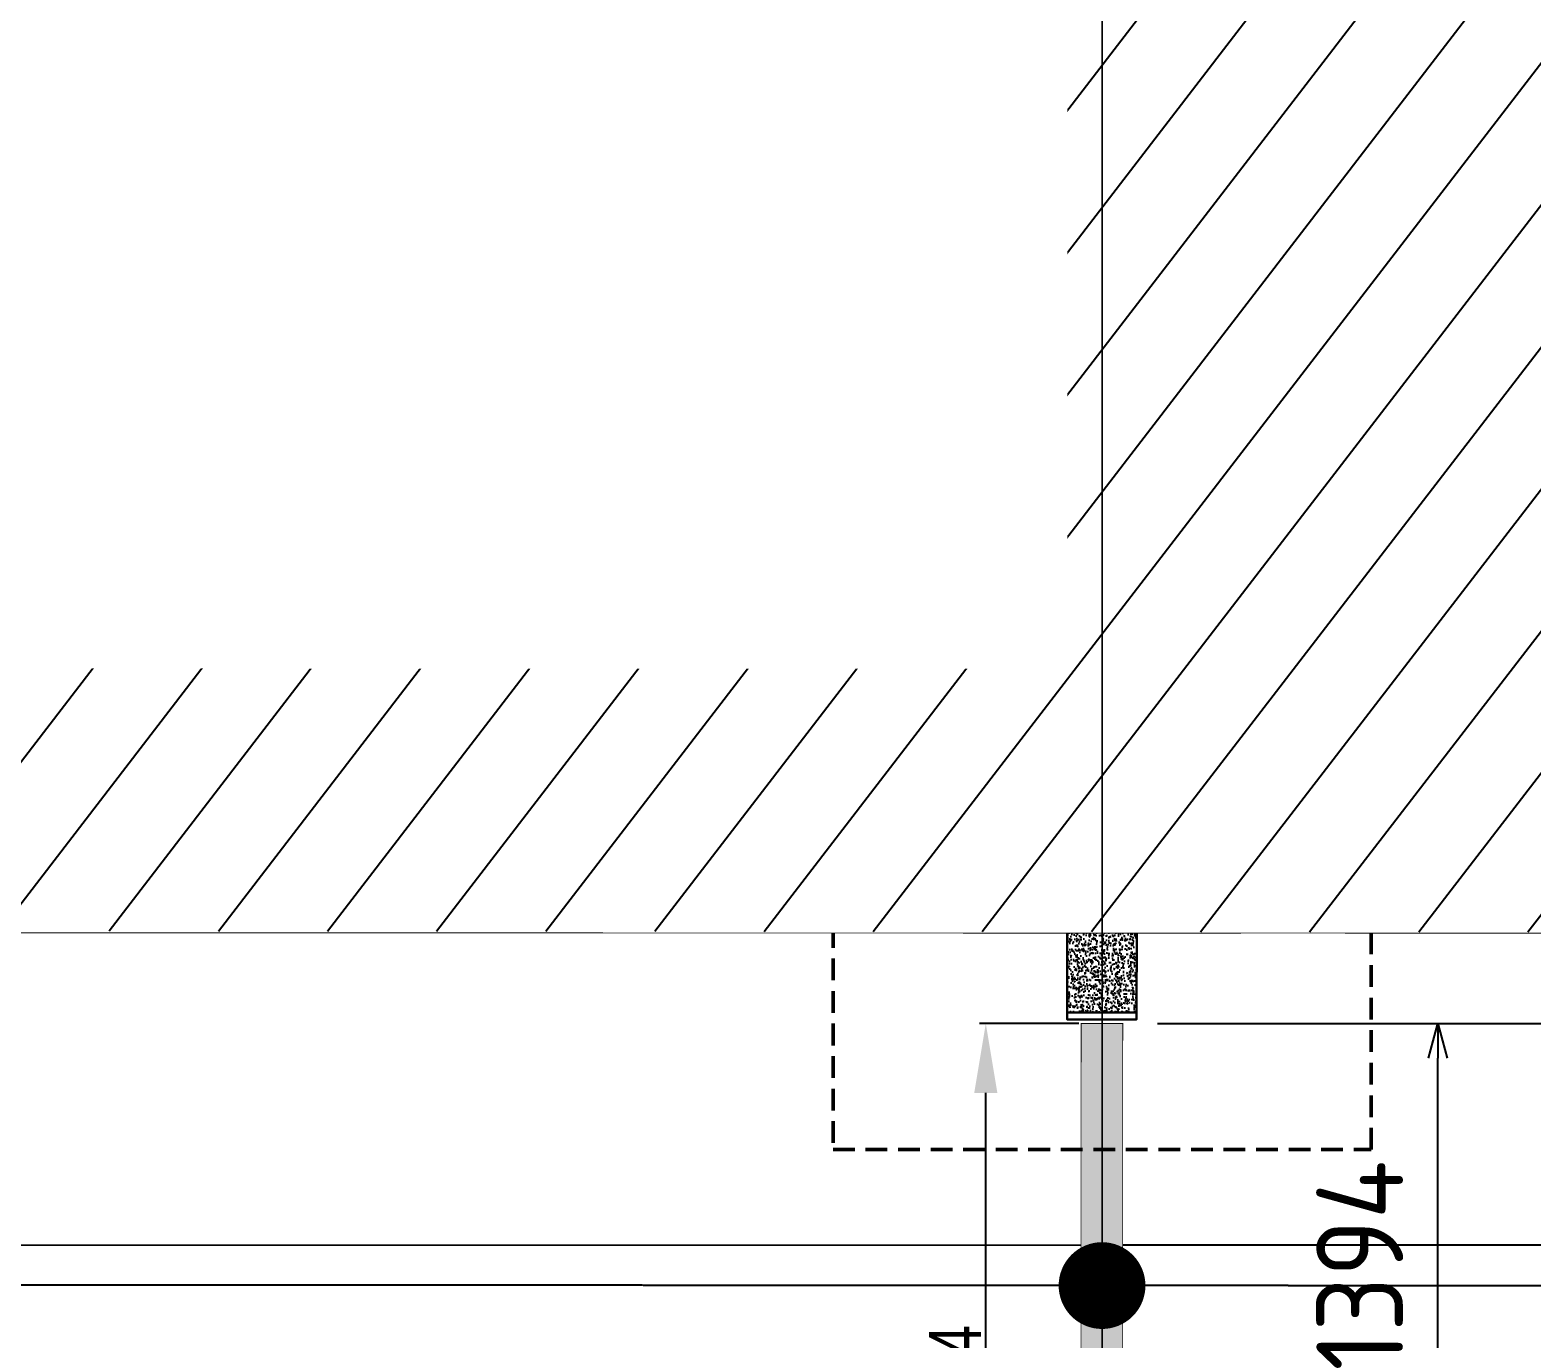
# Model space of a CAD drawing. Header units: centimetres. Extents: x -6122352 to 7132207, y -1694241 to 1947892.
# Drawn here: x 113735 to 118061, y -105113 to -101342 of the extents above; entities that cross this region are included whole.
import ezdxf
from ezdxf.xclip import XClip

# ---------------------------------------------------------------- set-up
doc = ezdxf.new("R2010")
doc.units = ezdxf.units.CM
doc.header["$MEASUREMENT"] = 0
doc.header["$XCLIPFRAME"] = 2
doc.header["$PDMODE"] = 66
doc.header["$PDSIZE"] = 100
doc.linetypes.add('DASHED2', pattern=[0.375, 0.25, -0.125])
for name, color, linetype, lineweight in [('23585-XR-AR-DAMAC PLOT LIMITS$0$1-Mid units', 41, 'Continuous', 5), ('@ Foundations', 4, 'DASHED2', 50), ('A-ANNO-TEXT', 3, 'Continuous', 25), ('XR-AR-MID-SETTING OUT FOR MASTER$0$23585-XR-AR-MID-GROUND FLOOR$0$$A-GLAZ-WNDO', 232, 'Continuous', 9), ('XR-AR-MID-SETTING OUT FOR MASTER$0$23585-XR-AR-MID-GROUND FLOOR$0$A-GLAZ-SILL', 8, 'Continuous', 5), ('XR-AR-MID-SETTING OUT FOR MASTER$0$23585-XR-AR-MID-GROUND FLOOR$0$A-GLAZ-WNDO', 232, 'Continuous', 9), ('XR-AR-MID-SETTING OUT FOR MASTER$0$23585-XR-AR-MID-GROUND FLOOR$0$A-WALL', 7, 'Continuous', 30), ('XR-AR-MID-SETTING OUT FOR MASTER$0$23585-XR-AR-MID-GROUND FLOOR$0$S-COLS', 51, 'Continuous', 40)]:
    doc.layers.add(name, color=color, linetype=linetype, lineweight=lineweight)
for name, color, linetype in [('@MI-REF LAYER', 7, 'Continuous'), ('@MI-TYPE-02', 6, 'Continuous'), ('B_TH_4', 7, 'Continuous'), ('XR-AR-MID-SETTING OUT FOR MASTER$0$23585-XR-AR-MID-GROUND FLOOR$0$A-Flor-Strs', 1, 'Continuous'), ('XR-AR-MID-SETTING OUT FOR MASTER$0$23585-XR-AR-MID-GROUND FLOOR$0$GS-HATCH-FLOOR TILE', 251, 'Continuous')]:
    doc.layers.add(name, color=color, linetype=linetype)
doc.styles.add('JWC 1.50MM', font='GOTHIC.TTF', dxfattribs={"width": 0.8, "height": 1.5})
doc.styles.add('Schueco-BEMSTIL', font='isocpeur.ttf', dxfattribs={"width": 0.9})
doc.dimstyles.new('JWC - 1.5', dxfattribs={"dimtxt": 1.5, "dimasz": 2, "dimexe": 0.18, "dimexo": 0.06, "dimgap": 0.09, "dimtad": 1, "dimtoh": 1, "dimdec": 0, "dimzin": 0, "dimdsep": 46, "dimtxsty": 'JWC 1.50MM', "dimcen": 0.09, "dimclrd": 1, "dimclre": 1, "dimclrt": 2, "dimadec": 0, "dimazin": 0, "dimtfac": 1, "dimtdec": 0, "dimtofl": 0, "dimtmove": 0, "dimatfit": 3, "dimfxl": 30, "dimtolj": 1, "dimtzin": 0, "dimarcsym": 0})
doc.dimstyles.new('MI- JWC-TXT-2.5 MM', dxfattribs={"dimscale": 1.5, "dimtxt": 2.5, "dimasz": 1, "dimexe": 2, "dimexo": 1, "dimgap": 1, "dimtad": 1, "dimdec": 0, "dimdsep": 46, "dimtxsty": 'Schueco-BEMSTIL', "dimblk": 'OPEN30', "dimcen": 0, "dimdle": 2, "dimclrd": 140, "dimclre": 8, "dimclrt": 40, "dimadec": 0, "dimazin": 2, "dimtfac": 1, "dimtdec": 0, "dimtix": 1, "dimtmove": 2, "dimatfit": 3, "dimldrblk": 'OPEN', "dimfxl": 2, "dimlwd": -1, "dimlwe": -1, "dimarcsym": 0})

# ---------------------------------------------------------------- blocks, each defined once
blk = doc.blocks.new('23585-XR-AR-DAMAC PLOT LIMITS')
at = {"layer": '23585-XR-AR-DAMAC PLOT LIMITS$0$1-Mid units', "color": 251, "true_color": 0x636466}
for points in [[(496550.5943, 2768909.732899999), (496532.8992999997, 2768925.9465), (496536.9527000003, 2768930.370300001), (496554.6476999996, 2768914.1567)], [(496546.5409000004, 2768905.3091), (496528.8459000001, 2768921.522700001), (496532.8992999997, 2768925.9465), (496550.5943, 2768909.732899999)]]:
    blk.add_lwpolyline(points, close=True, dxfattribs=at)
blk = doc.blocks.new('A$Cf093b529')
at = {"layer": 'A-ANNO-TEXT'}
blk.add_blockref('23585-XR-AR-DAMAC PLOT LIMITS', (-495391.9901121984, -2768603.441896566), dxfattribs=at)
blk = doc.blocks.new('XR-AR-MID-SETTING OUT FOR MASTER$0$23585-XR-AR-MID-GROUND FLOOR$0$945-4P-1-101-GROUND FLOOR PLAN$0$XR-MIDDLE-GROUND FLOOR PLAN$0$A$C446944C1')
at = {"layer": 'XR-AR-MID-SETTING OUT FOR MASTER$0$23585-XR-AR-MID-GROUND FLOOR$0$A-GLAZ-SILL', "color": 252}
blk.add_line((-2.733431756496429e-07, -4.737777635455132e-05), (5.199999726377428, -4.737754352390766e-05), dxfattribs=at)
blk.add_lwpolyline([(2.208076124545187, -0.02284434624016285), (2.208076124545187, -0.1242443462833762), (2.093846930889413, -0.07354434626176953), (2.208076124545187, -0.02284434624016285)], dxfattribs=at)
at = {"layer": 'XR-AR-MID-SETTING OUT FOR MASTER$0$23585-XR-AR-MID-GROUND FLOOR$0$A-GLAZ-WNDO', "color": 252}
for p, q in [((5.199999726610258, 0.2499526219908148), (-2.735760062932968e-07, 0.2499526222236454)), ((-2.735760062932968e-07, 0.2499526222236454), (-2.733431756496429e-07, -4.737777635455132e-05)), ((0.04999972670339048, 0.0999526223167777), (0.04999972647055984, 0.2499526219908148)), ((1.284999726805836, 0.2499526222236454), (1.284999726805836, 0.09995262185111642)), ((1.334999726619571, 0.09995262208394706), (1.334999726619571, 0.2499526222236454)), ((-2.733431756496429e-07, 0.09995262208394706), (2.599999726517126, 0.09995262185111642)), ((5.199999726610258, 0.0999526223167777), (2.599999726517126, 0.09995262185111642))]:
    blk.add_line(p, q, dxfattribs=at)
blk.add_lwpolyline([(1.284999726805836, 0.1999526221770793), (0.04999972647055984, 0.1999526226427406)], dxfattribs=at)
for points in [[(1.224999726749957, 0.03995262226089835), (1.304999726824462, 0.03995262226089835), (1.304999726824462, 0.08995262207463384), (1.224999726517126, 0.08995262230746448)], [(2.51999972644262, 0.03995262226089835), (1.304999726824462, 0.03995262226089835), (1.304999726824462, 0.08995262207463384), (2.519999726675451, 0.08995262207463384)], [(2.599999726517126, 0.03995262226089835), (2.51999972644262, 0.03995262226089835), (2.519999726675451, 0.08995262207463384), (2.599999726517126, 0.08995262254029512)], [(2.599999726517126, 0.03995262226089835), (2.679999726591632, 0.03995262202806771), (2.679999726591632, 0.08995262254029512), (2.599999726517126, 0.08995262254029512)], [(2.679999726591632, 0.03995262202806771), (3.89499972644262, 0.039952622493729), (3.894999726675451, 0.08995262207463384), (2.679999726591632, 0.08995262254029512)]]:
    blk.add_lwpolyline(points, close=True, dxfattribs=at)
blk = doc.blocks.new('XR-AR-MID-SETTING OUT FOR MASTER$0$23585-XR-AR-MID-GROUND FLOOR$0$A$C08698786')
at = {"layer": 'XR-AR-MID-SETTING OUT FOR MASTER$0$23585-XR-AR-MID-GROUND FLOOR$0$S-COLS', "color": 252, "lineweight": 30}
blk.add_lwpolyline([(5900, 19472.65428233147), (5899.999999761581, 18772.65428209305), (6100, 18772.65428209305), (6099.999999761581, 19472.65428209305)], close=True, dxfattribs=at)
blk = doc.blocks.new('XR-AR-MID-SETTING OUT FOR MASTER')
h = blk.add_hatch()
h.set_pattern_fill('AR-CONC', color=8, scale=0.2, angle=90)
h.set_pattern_definition([(140, (-1262400.083953284, -115249.5658790822), (3.187817107780619, 36.4369337992008), [3.81, -41.91]), (85.00000000000001, (-1262400.083953284, -115249.5658790822), (-38.21136904780703, -7.048684284993866), [3.048, -33.528116834]), (190.4514447, (-1262399.818302584, -115246.5294776823), (-35.02355038243902, 29.38824941807066), [3.23800176, -35.61804892]), (136.1842, (-1262410.243953284, -115249.5658790822), (8.408465586545434, 54.21580817842599), [5.714999999999996, -62.86499999999997]), (186.63555761, (-1262409.543253284, -115245.0478990822), (-49.48522491954431, 47.48082681030061), [4.857004628, -53.427121632]), (81.18415117, (-1262410.243953284, -115249.5658790822), (-49.48522491710654, 47.48082681299541), [4.571993414, -50.291946384]), (111, (-1262407.703953284, -115244.4858790822), (20.45303963741753, 30.3228782538265), [3.81, -41.91]), (56.00000000000004, (-1262407.703953284, -115244.4858790822), (-36.83759322446385, 12.36040566952942), [3.048, -33.528]), (161.451445, (-1262405.999533304, -115241.9589725622), (-16.38455377718105, 42.68328385574323), [3.23800176, -35.61798752]), (127.5, (-1262400.083953284, -115249.5658790822), (-16.91100777463062, 0.6177206501183644), [0, -33.1216, 0, -34.036, 0, -33.655]), (97.49999999999996, (-1262400.083953284, -115249.5658790822), (-20.0361149636239, 13.36393250206115), [0, -19.4056, 0, -32.3596, 0, -12.827]), (57.49999999999999, (-1262400.083953284, -115260.8942790822), (1.14574879853469, 27.11811903337428), [0, -12.69999999999999, 0, -39.62399999999997, 0, -52.57799999999997]), (47.5, (-1262400.083953284, -115265.9742790822), (-5.085298206666605, 29.62583627720361), [0, -16.51, 0, -26.3144, 0, -37.338])])
h.paths.add_polyline_path([(5999.999541923382, 19702.65428161621), (5900.000002175548, 19702.65428161621), (5900.000002175548, 19472.75295772805), (5999.999541923382, 19472.75295772805)])
h.paths.add_polyline_path([(6100.000002175548, 19702.65428161621), (5999.999541923382, 19702.65428161621), (5999.999541923382, 19472.75295772805), (6100.000002175548, 19472.75295772805)])
for points in [[(6100.000002175548, 19702.65428161621), (6100.000002175548, 19722.65428161621), (5900.000002175548, 19722.65428161621), (5900.000002175548, 19702.65428161621)], [(5900.000002175548, 19472.65428161621), (5900.000002175548, 19702.65428161621), (6100.000002175548, 19702.65428161621), (6100.000002175548, 19472.75295772808)]]:
    blk.add_lwpolyline(points)
at = {"layer": 'XR-AR-MID-SETTING OUT FOR MASTER$0$23585-XR-AR-MID-GROUND FLOOR$0$A-Flor-Strs', "color": 8}
blk.add_line((60.04151019822535, 20372.92400187173), (5940.031380742199, 20372.65280095958), dxfattribs=at)
at = {"layer": 'XR-AR-MID-SETTING OUT FOR MASTER$0$23585-XR-AR-MID-GROUND FLOOR$0$A-WALL', "color": 8}
for points in [[(5899.999999791384, 19472.65428161621), (6099.999999731779, 19472.65428209305), (6100.001724034548, 5500.167464256287), (5900.001724511385, 5500.167624473572), (5900.00086197257, 14852.65960931778), (5500.076263397932, 14852.66031265259), (5500.0762629807, 14952.66031169891), (5900.000431150198, 14952.65961027145)], [(5600.000443965197, 19472.65428209305), (5899.999999791384, 19472.65428161621), (5899.999999850988, 19222.65428209305), (5600.000443309546, 19222.70159482956)]]:
    blk.add_lwpolyline(points, close=True, dxfattribs=at)
at = {"layer": 'XR-AR-MID-SETTING OUT FOR MASTER$0$23585-XR-AR-MID-GROUND FLOOR$0$$A-GLAZ-WNDO', "color": 8, "xscale": -1000, "yscale": 1000, "zscale": 1000}
blk.add_blockref('XR-AR-MID-SETTING OUT FOR MASTER$0$23585-XR-AR-MID-GROUND FLOOR$0$945-4P-1-101-GROUND FLOOR PLAN$0$XR-MIDDLE-GROUND FLOOR PLAN$0$A$C446944C1', (5600.000170022249, 19222.70166015625), dxfattribs=at)
at = {"layer": 'XR-AR-MID-SETTING OUT FOR MASTER$0$23585-XR-AR-MID-GROUND FLOOR$0$GS-HATCH-FLOOR TILE', "color": 8}
blk.add_blockref('XR-AR-MID-SETTING OUT FOR MASTER$0$23585-XR-AR-MID-GROUND FLOOR$0$A$C08698786', (-1.490116119384766e-07, 0), dxfattribs=at)
blk = doc.blocks.new('MID UNIT')
at = {"xscale": 0.001, "yscale": 0.001, "zscale": 0.001}
blk.add_blockref('XR-AR-MID-SETTING OUT FOR MASTER', (0, 0), dxfattribs=at)
blk = doc.blocks.new('TH_4')
blk.add_blockref('MID UNIT', (495802.3053798428, 2769130.514097063))
at = {"xscale": -1}
blk.add_blockref('MID UNIT', (495814.3053798475, 2769130.514097063), dxfattribs=at)
blk = doc.blocks.new('A$C780da55d')
at = {"layer": 'B_TH_4', "xscale": 1.000039159572381, "yscale": 1.000039159572381, "zscale": 1.000039159572381}
blk.add_blockref('TH_4', (-495814.0704651335, -2769239.302089663), dxfattribs=at)
blk = doc.blocks.new('23585-XR-AR-MALDIVE-2$0$TH_4')
blk.add_blockref('A$C780da55d', (495794.655359471, 2769130.864096801))
at = {"layer": '@ Foundations', "linetype": 'DASHED2', "ltscale": 0.25}
blk.add_lwpolyline([(495807.5304024774, 2769148.562415211), (495809.0804024774, 2769148.562415211), (495809.0804024774, 2769150.612415211), (495807.5304024774, 2769150.612415211)], close=True, dxfattribs=at)
blk = doc.blocks.new('_Dot')
at = {"color": 0, "linetype": 'ByBlock', "lineweight": -2}
blk.add_line((-0.5, 0), (-1, 0), dxfattribs=at)
at = {"color": 0, "linetype": 'ByBlock', "const_width": 0.5}
blk.add_lwpolyline([(-0.25, 0, 1), (0.25, 0, 1)], format="xyb", close=True, dxfattribs=at)
blk = doc.blocks.new('_Open30')
at = {"color": 0, "linetype": 'ByBlock', "lineweight": -2}
for p, q in [((-1, 0.26794919), (0, 0)), ((0, 0), (-1, -0.26794919)), ((0, 0), (-1, 0))]:
    blk.add_line(p, q, dxfattribs=at)
blk = doc.blocks.new('*D1512')
at = {"layer": '@MI-TYPE-02', "color": 8, "transparency": 16777216}
for p, q in [((378376.5271964209, -160633.0671479309), (379977.792348336, -160633.3519305441)), ((378374.9227423671, -164821.3577028546), (379977.0474670957, -164821.6426383415))]:
    blk.add_line(p, q, dxfattribs=at)
at = {"layer": '@MI-TYPE-02', "color": 140, "transparency": 16777216}
blk.add_line((379777.7745666488, -160733.3163592622), (379777.0652551089, -164721.6070702226), dxfattribs=at)
at = {"layer": 'Defpoints', "color": 0, "transparency": 16777216}
for p in [(378276.5271980024, -160633.0493630807), (378274.9227439486, -164821.3399180043), (379777.0474702587, -164821.6070686411)]:
    blk.add_point(p, dxfattribs=at)
at = {"layer": '@MI-TYPE-02', "color": 140, "transparency": 16777216, "xscale": 100, "yscale": 100, "zscale": 100}
for p, rotation in [((379777.792351499, -160633.3163608437), 89.9898100313855), ((379777.0474702587, -164821.6070686411), 269.9898100313856)]:
    blk.add_blockref('_Open30', p, dxfattribs=dict(at, rotation=rotation))
at = {"layer": '@MI-TYPE-02', "color": 40, "transparency": 16777216, "insert": (379552.4199144372, -162727.4216988294), "char_height": 250, "attachment_point": 5, "rotation": 89.98981003138552, "style": 'Schueco-BEMSTIL'}
blk.add_mtext('4188', dxfattribs=at)
blk = doc.blocks.new('_Open')
at = {"color": 0, "linetype": 'ByBlock', "lineweight": -2}
for p, q in [((-1, 0.1666666666666667), (0, 0)), ((-1, -0.1666666666666667), (0, 0)), ((0, 0), (-1, 0))]:
    blk.add_line(p, q, dxfattribs=at)
blk = doc.blocks.new('*D1542')
at = {"color": 1, "lineweight": -2, "transparency": 16777216}
for p, q in [((378150.4315919416, -160633.0059619546), (377864.1287018205, -160632.9550434137)), ((377881.7918253465, -162527.1332315721), (377882.0931318355, -160832.9582415237)), ((378209.0202016424, -162727.1914318126), (377863.7562559307, -162727.130027136))]:
    blk.add_line(p, q, dxfattribs=at)
at = {"color": 1, "transparency": 16777216}
for points in [[(377848.7597990293, -160832.9523132403), (377915.4264646416, -160832.9641698071), (377882.1287015359, -160632.9582446867)], [(377848.4584925403, -162527.1273032887), (377915.1251581526, -162527.1391598555), (377881.7562556461, -162727.133228409)]]:
    blk.add_solid(points, dxfattribs=at)
at = {"layer": 'Defpoints', "color": 0, "transparency": 16777216}
for p in [(377882.1287015359, -160632.9582446867), (378156.4315918467, -160633.0070290456), (378215.0202015475, -162727.1924989036)]:
    blk.add_point(p, dxfattribs=at)
at = {"color": 2, "transparency": 16777216, "insert": (377794.1695364033, -161680.0301262614), "char_height": 150, "attachment_point": 5, "rotation": 89.98981003138552, "style": 'JWC 1.50MM'}
blk.add_mtext('\\A1;2094', dxfattribs=at)
blk = doc.blocks.new('*D1534')
at = {"color": 8, "transparency": 16777216}
for p, q in [((378376.527196421, -160633.067147931), (379384.4059822264, -160633.2463976661)), ((378815.1446859896, -162027.2992190608), (379384.1580340185, -162027.400417234))]:
    blk.add_line(p, q, dxfattribs=at)
at = {"color": 140, "transparency": 16777216}
blk.add_line((379184.1758220317, -161927.3648491151), (379184.3882005392, -160733.2108263842), dxfattribs=at)
at = {"layer": 'Defpoints', "color": 0, "transparency": 16777216}
for p in [(378276.5271980025, -160633.0493630808), (379184.4059853894, -160633.2108279657), (378715.1446875711, -162027.2814342106)]:
    blk.add_point(p, dxfattribs=at)
at = {"color": 140, "transparency": 16777216, "xscale": 100, "yscale": 100, "zscale": 100}
for p, rotation in [((379184.4059853894, -160633.2108279657), 89.98981003138552), ((379184.1580371815, -162027.3648475336), 269.9898100313856)]:
    blk.add_blockref('_Open30', p, dxfattribs=dict(at, rotation=rotation))
at = {"color": 40, "transparency": 16777216, "insert": (378959.2820148438, -161330.2478218367), "char_height": 250, "attachment_point": 5, "rotation": 89.98981003138552, "style": 'Schueco-BEMSTIL'}
blk.add_mtext('1394', dxfattribs=at)
blk = doc.blocks.new('G6-PARTITION REAR HALF')
at = {"layer": '@MI-TYPE-02'}
h = blk.add_hatch(color=256, dxfattribs=at)
h.dxf.hatch_style = 1
h.paths.add_polyline_path([(5941.868288872065, 4194.613093179127), (6060.022188599163, 4194.613447657146), (6060.141167843714, 6.322587107802974), (5940.141167843714, 6.322587107832078)])
h.paths.add_polyline_path([(11939.29924806743, 4415.088525276515), (12059.29924806743, 4415.088525276515), (12060.00930107478, -2.950664235424483), (11940.00930129431, -2.95203018050874)])
h.paths.add_polyline_path([(18059.70898426813, 4192.565027894998), (17939.70899181557, 4192.607588393403), (17938.10453776177, 4.317033469873422), (18058.10453021427, 4.274472971381329)])
h.paths.add_polyline_path([(24059.86562734697, 4112.309086222194), (23939.86563489446, 4112.351646720686), (23938.2430857853, -4.133628230723843), (24058.24307823781, -4.17618872915773)])
at = {"layer": '@MI-TYPE-02', "const_width": 2.499999999999999}
blk.add_lwpolyline([(18059.75705855089, 4192.464189434948), (17939.75706609839, 4192.506749933353), (17938.15261204453, 4.216195009823423), (18058.15260449704, 4.173634511331329)], close=True, dxfattribs=at)
at = {"color": 94}
dim = blk.add_linear_dim(base=(17665.35856208438, 4192.555307828938), p1=(17998.25006209599, 2098.321053612104), p2=(17939.66145239514, 4192.506523469987), angle=89.98981003138552, dimstyle='JWC - 1.5', dxfattribs=at)
dim.commit()
dim.dimension.update_dxf_attribs({"geometry": '*D1542', "text_midpoint": (17577.39939695178, 3145.483426254301), "insert": (-360216.7701394515, 164825.5135525157)})
dim = blk.add_linear_dim(base=(18967.63584593794, 4192.302724549954), p1=(18498.37454811961, 2798.232118305052), p2=(18059.75705855095, 4192.464189434919), angle=89.98981003138552, dimstyle='MI- JWC-TXT-2.5 MM')
dim.commit()
dim.dimension.update_dxf_attribs({"geometry": '*D1534', "text_midpoint": (18742.51187539229, 3495.265730678977), "insert": (-360216.7701394515, 164825.5135525157)})
at = {"layer": '@MI-TYPE-02'}
dim = blk.add_linear_dim(base=(19560.27733080718, 3.906483874598052), p1=(18059.75705855089, 4192.464189434948), p2=(18058.15260449704, 4.173634511302225), angle=89.98981003138552, dimstyle='MI- JWC-TXT-2.5 MM', dxfattribs=at)
dim.commit()
dim.dimension.update_dxf_attribs({"geometry": '*D1512', "text_midpoint": (19335.64977498574, 2098.091853686259), "insert": (-360216.7701394515, 164825.5135525157)})

msp = doc.modelspace()

# ---------------------------------------------------------------- block references
at = {"layer": '@MI-REF LAYER'}
ref = msp.add_blockref('23585-XR-AR-MALDIVE-2$0$TH_4', (496417964.9591807, 2768957759.234045), dxfattribs=dict(at, xscale=1000, yscale=1000, zscale=1000, rotation=179.9898026793493))
XClip(ref).set_block_clipping_path([(495835.3952632253, 2769130.5143983634), (495835.3955449336, 2769154.454259045), (495832.31072781887, 2769154.454277743), (495826.31069717463, 2769154.4542400045), (495820.3105747942, 2769154.45435022), (495814.30548654683, 2769154.454312696), (495808.3105498841, 2769154.4542752365), (495802.31054505054, 2769154.4543360225), (495793.35712816194, 2769154.454291232), (495793.3583734059, 2769130.514380163)])

# ---------------------------------------------------------------- next in the draw order: linework, layer by layer
at = {"layer": '@MI-REF LAYER', "const_width": 5.000000000000002}
msp.add_lwpolyline([(92675.4538232604, -89964.51177521618), (92671.27349824559, -104238.3423609368), (98921.51899553371, -104239.4547581458), (98921.43785492248, -103938.8251073431), (122722.8712224877, -103943.0612112809), (122722.6830709629, -104243.6908133628), (128972.9285688721, -104244.8032133181), (128976.4423090391, -89970.86702887056), (92675.4538232604, -89964.51177521618)], close=True, dxfattribs=at)

# ---------------------------------------------------------------- next in the draw order: block references
at = {"layer": '@MI-REF LAYER', "extrusion": (3.961511132389679e-12, 7.460187432762057e-09, 1), "xscale": 250, "yscale": 250, "zscale": 250, "rotation": 359.9700532598238}
msp.add_blockref('_Dot', (116822.6403277403, -104958.7987378613, -11.23084741837955), dxfattribs=at)

# ---------------------------------------------------------------- next in the draw order: wipeouts: each hides what was drawn before it
msp.add_wipeout([(128972.78564538565, -89970.97193029997), (92671.79725608348, -89964.10626118808), (92671.27349813687, -104238.34236081815), (98921.51899559154, -104239.45475805369), (98921.43785482732, -103938.82510741167), (122722.87122257455, -103943.06121123041), (122722.68307110868, -104243.69081319368), (128972.92857313139, -104244.77546120252)]).dxf.layer = '@MI-REF LAYER'

# ---------------------------------------------------------------- next in the draw order: hatches: boundary and pattern name
at = {"layer": '@MI-REF LAYER'}
h = msp.add_hatch(dxfattribs=at)
h.set_pattern_fill('ANSI31', color=256, scale=1999.999998458916, angle=6.722712845868625)
h.set_pattern_definition([(51.72271284586864, (-2377388365.755942, -1504087993.217153), (-196.2554993275065, 154.8669715833345), [])])
h.paths.add_polyline_path([(122722.8712224877, -103943.0612112809), (122722.6830714242, -104243.690813177), (128972.9285688721, -104244.8032133181), (128972.7856444257, -89970.97758180392), (92671.79715864702, -89964.62232814953), (92669.09752416589, -104238.4531772758), (98917.7768105872, -104239.5814400986), (98902.33546063656, -103927.5114286937)])

# ---------------------------------------------------------------- next in the draw order: linework, layer by layer
at = {"layer": '@MI-REF LAYER', "linetype": 'DASHED2', "extrusion": (3.961511132388409e-12, 7.460187432762057e-09, 1), "elevation": -22.46109817705047}
msp.add_lwpolyline([(122822.6447100685, -104961.8764914168), (112168.142493502, -104956.3711920626), (111663.0645783188, -104219.139531761)], dxfattribs=at)

# ---------------------------------------------------------------- next in the draw order: block references
at = {"layer": '@MI-TYPE-02', "color": 0}
msp.add_blockref('G6-PARTITION REAR HALF', (98822.48683458263, -108396.406163171), dxfattribs=at)

# ---------------------------------------------------------------- next in the draw order: wipeouts: each hides what was drawn before it
at = {"color": 10}
msp.add_wipeout([(116722.7736721565, -99880.17794785529), (109537.05005567452, -99878.73819608973), (109536.38854003482, -103180.32704689409), (116722.11215622081, -103181.7667983365), (116722.77367223051, -99880.17794793607)], dxfattribs=at).dxf.layer = '@MI-REF LAYER'

# ---------------------------------------------------------------- next in the draw order: block references
at = {"layer": '@MI-REF LAYER', "xscale": 1000, "yscale": 1000, "zscale": 1000, "rotation": 312.4882903633292}
msp.add_blockref('A$Cf093b529', (-891608.7329339073, 539022.7201118186), dxfattribs=at)

doc.saveas('drawing.dxf')
